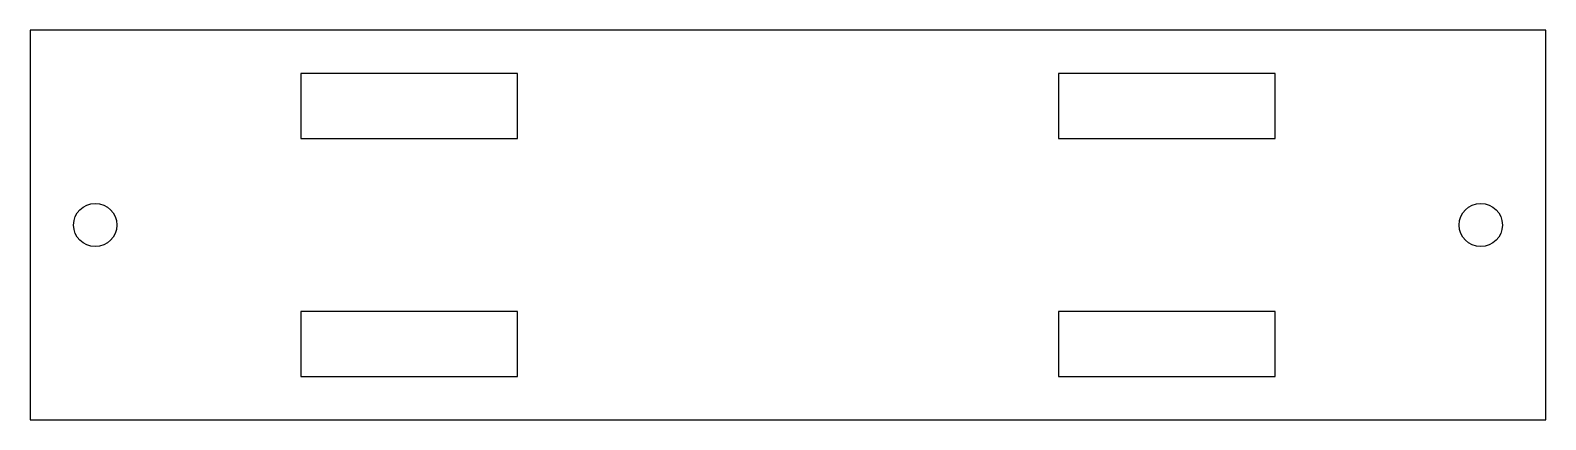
# Model space of a CAD drawing. Header units: millimetres. Extents: x -70 to 70, y -18 to 18.
import ezdxf

# ---------------------------------------------------------------- set-up
doc = ezdxf.new("R2010")
doc.units = ezdxf.units.MM

msp = doc.modelspace()

# ---------------------------------------------------------------- linework, layer by layer
at = {"color": 7, "linetype": 'Continuous', "lineweight": 25}
for p, q in [((70, 18), (-70, 18)), ((-70, 18), (-70, -18)), ((70, -18), (70, 18)), ((-45, 14), (-45, 8)), ((-25, 14), (-45, 14)), ((-25, 8), (-25, 14)), ((25, 14), (25, 8)), ((45, 14), (25, 14)), ((45, 8), (45, 14)), ((-45, 8), (-25, 8)), ((25, 8), (45, 8)), ((-45, -8), (-45, -14)), ((-25, -8), (-45, -8)), ((-25, -14), (-25, -8)), ((25, -8), (25, -14)), ((45, -8), (25, -8)), ((45, -14), (45, -8)), ((-45, -14), (-25, -14)), ((25, -14), (45, -14)), ((-70, -18), (70, -18))]:
    msp.add_line(p, q, dxfattribs=at)
for centre in [(-64, 0), (64, 0)]:
    msp.add_circle(centre, 2, dxfattribs=at)

doc.saveas('drawing.dxf')
